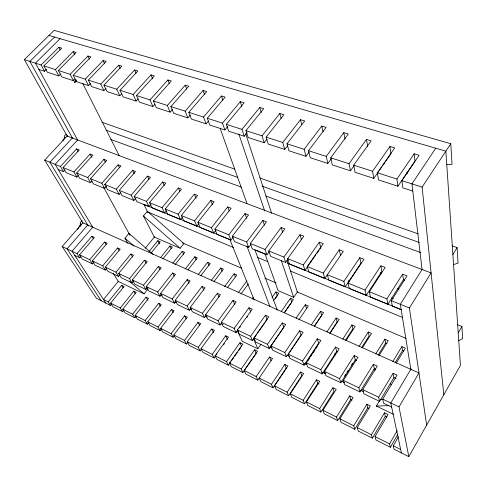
<?xml version="1.0" encoding="UTF-8"?>
<svg xmlns="http://www.w3.org/2000/svg" width="487" height="487" viewBox="0 0 487 487"><rect width="100%" height="100%" fill="white"/><g stroke="black" fill="none" stroke-linecap="round" stroke-linejoin="round"><path stroke-width="0.73" d="M77.67 229.395L80.556 224.063L81.372 224.428L80.294 226.431M62.872 140.694L64.71 137.364L65.575 137.693M398.439 436.772L393.252 445.739L394.02 449.142L408.824 456.648L460.428 365.408L445.849 151.177L48.98 35.423M458.218 332.913L461.919 326.515L457.683 324.805M366.857 404.228L367.788 407.796L354.779 429.26L353.745 425.802L366.857 404.228L370.351 405.921L357.245 427.568L358.262 431.025L372.354 438.166L371.429 434.727L384.487 412.775L388.06 414.51L375.02 436.541L375.921 439.968L390.367 447.291L389.57 443.882L397.203 430.739M390.367 447.291L397.562 434.873M408.824 456.648L399.005 406.907L418.966 372.951L82.833 222.79M410.2 369.523L410.961 368.245M410.809 369.31L390.787 402.999L401.379 452.873M372.354 438.166L385.296 416.324L384.487 412.775M391.664 407.12L383.616 403.266L382.679 399.133L397.1 375.124L393.088 373.298L378.655 397.222L379.623 401.355L363.85 393.806L362.766 389.655L377.273 366.102L373.371 364.331L358.852 387.792L359.966 391.944L344.619 384.602L343.396 380.432L357.975 357.324L354.177 355.595L339.585 378.618L340.839 382.788L355.297 359.893L354.177 355.595M393.898 414.534L376.311 406.042L379.391 400.923M379.623 401.355L393.928 377.565L393.088 373.298M396.174 363.253L405.342 348.12L401.885 346.616L392.808 361.543M395.103 362.736L402.542 350.463L401.885 346.616M73.415 79.819L74.803 82.516L76.362 79.953M452.886 254.524L457.11 247.609L452.088 245.838M359.966 391.944L374.351 368.61L373.371 364.331M337.637 420.573L350.701 399.474L349.66 395.888L336.487 417.097L337.637 420.573L324.214 413.773L322.978 410.279L336.194 389.363L332.871 387.749L319.642 408.593L320.896 412.093L334.015 391.347L332.871 387.749M378.143 355.157L385.625 343.079L384.858 339.226L388.23 340.693L379.117 355.425M354.779 429.26L341.028 422.29L339.902 418.82L353.069 397.538L349.66 395.888M426.649 425.133L409.409 307.997L431.092 272.903L67.157 136.031M375.733 353.915L384.858 339.226M422.071 269.506L400.314 304.308L410.931 370.041M343.852 281.413L327.343 274.723L328.804 280.128L345.186 286.825L343.852 281.413L359.753 257.696L363.923 259.303L348.041 283.111L349.343 288.523L366.218 295.426L365.049 290.008L380.858 265.811L385.156 267.46L369.365 291.762L370.497 297.173L387.883 304.284L403.437 279.715L402.603 274.163L407.029 275.867L391.347 300.674L392.297 306.092L401.191 309.726M361.579 347.748L369.091 335.866L368.221 332.012L371.52 333.443L362.358 347.937M344.583 376.086L345.776 374.186M346.975 372.293L348.175 370.4M351.364 365.347L352.558 363.454M387.883 304.284L386.897 298.866L402.603 274.163M359.059 346.458L368.221 332.012M304.558 403.808L317.719 383.409L316.471 379.793L303.206 400.296L304.558 403.808L291.762 397.325L290.331 393.8L303.632 373.572L300.455 372.031L287.153 392.199L288.596 395.724L301.8 375.654L300.455 372.031M324.123 373.474L324.945 372.202M345.545 340.261L352.929 328.81L351.961 324.957L355.187 326.351L345.989 340.62M320.896 412.093L307.796 405.452L306.463 401.939L319.722 381.37L316.471 379.793M342.763 339.177L351.961 324.957M317.293 338.818L318.662 343.128L304.089 365.201L302.579 361.001L317.293 338.818L320.89 340.456L306.195 362.724L307.674 366.918L322.217 373.876L336.742 351.401L335.488 347.097L339.189 348.777L324.549 371.459L325.9 375.641L340.839 382.788M322.217 373.876L320.836 369.694L335.488 347.097M366.218 295.426L381.869 271.35L380.858 265.811M329.717 333.193L337.132 321.919L336.073 318.06L339.22 319.423L330.095 333.303M443.84 394.738L422.119 187.124L450.785 143.702L54.148 30.352L24.35 59.615L67.395 136.457M305.69 364.099L306.938 362.212M307.766 360.952L309.842 357.805M310.669 356.551L311.917 354.664M313.165 352.777L314.407 350.89M316.069 348.369L317.311 346.482M326.941 331.897L336.073 318.06M435.755 148.231L411.941 183.855L422.113 269.895M345.186 286.825L360.928 263.23L359.753 257.696M273.006 387.822L286.24 368.075L284.81 364.44L271.472 384.286L273.006 387.822L260.795 381.631L259.187 378.082L271.472 384.286M314.243 326.278L321.682 315.174L320.531 311.315L311.37 324.939M288.596 395.724L276.099 389.387L274.577 385.85L287.908 365.944L284.81 364.44M314.456 326.314L323.612 312.648L320.531 311.315M286.423 356.746L301.045 335.068L299.56 330.752L284.804 352.539L286.423 356.746L272.623 350.141L270.912 345.922L285.699 324.445L282.277 322.887L267.485 344.291L269.214 348.509L283.878 327.209L282.277 322.887M304.089 365.201L289.923 358.42L288.322 354.213L303.066 332.347L299.56 330.752M266.949 139.227L264.173 142.734L262.049 135.812L279.818 113.508L283.903 114.731L266.146 137.121L268.234 144.055L284.737 149.424L282.77 142.454L300.485 119.699L304.692 120.959L286.995 143.805L288.925 150.787L305.946 156.321L304.156 149.308L321.791 126.084L326.138 127.387L308.514 150.702L310.274 157.727L327.842 163.443L326.223 156.382L343.785 132.677L348.266 134.016L330.728 157.825L332.304 164.898L350.445 170.797L349.021 163.687L366.48 139.477L371.112 140.865L353.672 165.178L355.053 172.295L373.797 178.394L372.579 171.241L389.929 146.502L394.707 147.938L377.388 172.782L378.557 179.94L397.934 186.241L414.967 161.081L414.157 153.764L419.1 155.243L401.909 180.64L402.859 187.842L412.793 191.074M397.934 186.241L396.935 179.046L414.157 153.764M257.775 380.103L272.55 358.499L269.518 357.026L256.15 376.554L257.775 380.103L245.832 374.053L244.145 370.491L257.532 351.212L254.573 349.776L241.181 368.994L242.885 372.561L256.168 353.428L254.573 349.776M298.854 319.892L308.344 306.025L305.331 304.722L296.145 318.133M324.768 278.473L343.305 251.377L339.25 249.819L323.277 273.073L324.768 278.473L308.855 271.965L307.242 266.572L323.277 243.683L319.338 242.167L303.298 264.971L304.935 270.364L315.667 255.036M237.272 330.344L242.234 341.284L257.854 348.832L261.014 344.291M264.849 253.477L278.114 290.611L293.661 297.332L297.362 292.005L286.977 260.198M284.323 312.636L293.411 299.548L290.465 298.269L281.37 311.315M284.481 312.648L291.786 302.129L290.465 298.269M373.797 178.394L378.515 171.619M379.373 170.389L381.516 167.315M382.374 166.079L384.949 162.39M385.807 161.154L390.958 153.77L389.929 146.502M316.526 253.806L319.101 250.129M319.959 248.9L320.817 247.676L319.338 242.167M269.214 348.509L255.754 342.069L253.94 337.844L268.763 316.745L265.427 315.223L250.598 336.255L252.436 340.48L256.759 334.319M257.623 333.09L264.538 323.24M265.403 322.01L267.132 319.545L265.427 315.223M242.885 372.561L231.209 366.644L229.444 363.077L242.849 344.096L239.951 342.69L226.54 361.61L228.324 365.183L230.473 362.145M273.597 300.576L278.801 293.204L275.922 291.957L272.014 297.466M231.331 360.928L233.906 357.281M234.764 356.064L237.339 352.424M238.624 350.597L240.773 347.56M275.161 298.866L277.316 295.816L275.922 291.957M221.908 322.558L220.118 325.012L218.091 320.781L232.969 300.461L236.146 301.903L221.268 322.291L223.277 326.521L236.073 332.645L237.808 330.229M239.537 327.806L240.408 326.594M246.903 317.518L247.767 316.313M228.324 365.183L216.91 359.4L215.065 355.82L228.494 337.132L225.658 335.756L212.229 354.39L214.085 357.969L215.376 356.174M216.234 354.974L217.099 353.781M223.539 344.802L224.397 343.603M350.445 170.797L353.988 165.854M304.935 270.364L289.467 264.039L287.72 258.652L303.809 236.201L299.98 234.728L283.878 257.099L285.656 262.481L287.872 259.388M252.436 340.48L239.318 334.198L237.4 329.973L252.254 309.233L248.997 307.747L234.144 328.421L236.073 332.645M252.12 299.048L253.423 297.24M214.085 357.969L202.921 352.308L201.009 348.729L214.444 330.32L211.675 328.975L198.233 347.328L200.163 350.908L201.496 349.082M240.931 294.045L248.333 283.909M285.656 262.481L270.626 256.332L268.745 250.957L284.877 228.927L281.157 227.496L265.013 249.447L266.919 254.817L269.141 251.785M238.6 292.212L246.872 280.92M327.842 163.443L331.404 158.604M174.529 335.47L173.195 337.248L171.138 333.65L184.591 315.844L187.245 317.128L173.792 334.989L175.837 338.587L186.539 344.005L187.872 342.209M186.539 344.005L184.543 340.413L197.99 322.339L200.705 323.654L187.258 341.783L189.236 345.374L200.163 350.908M224.617 286.551L234.095 273.804L236.804 274.978L227.326 287.762M220.118 325.012L207.632 319.034L205.538 314.803L220.428 294.751L217.33 293.344L202.434 313.324L204.546 317.561L206.336 315.144M266.919 254.817L252.296 248.839L250.294 243.476L266.468 221.853L262.846 220.465L246.666 242.009L248.693 247.366L250.921 244.389M213.884 281.754L223.375 269.153L220.721 268.002L211.23 280.567M204.546 317.561L192.365 311.723L190.18 307.492L205.082 287.774L202.062 286.399L187.154 306.049L189.352 310.286L191.141 307.912M305.946 156.321L309.081 152.175M173.195 337.248L162.731 331.945L160.625 328.348L174.078 310.749L171.479 309.482L158.025 327.033L160.144 330.63L161.52 328.822M200.729 275.873L210.226 263.449L207.632 262.323L198.13 274.711M248.693 247.366L234.466 241.546L232.348 236.201L248.559 214.968L245.034 213.616L228.817 234.771L230.96 240.115L233.255 237.108M161.416 294.471L160.028 296.248L157.678 292.017L172.593 272.994L175.478 274.303L160.564 293.393L162.902 297.624L174.516 303.182L175.904 301.38M189.352 310.286L177.457 304.588L175.198 300.357L190.107 280.956L187.154 279.617L172.24 298.951L174.516 303.182M160.144 330.63L149.899 325.438L147.731 321.84L161.185 304.497L158.64 303.261L145.187 320.556L147.36 324.153L148.742 322.376M187.848 270.115L197.345 257.86L194.8 256.752L185.297 268.976M284.737 149.424L287.5 145.844M198.739 223.862L196.9 226.187L194.544 220.873L210.798 200.461L214.14 201.746L197.886 222.23L200.224 227.545L213.702 233.054L215.997 230.101M230.96 240.115L217.117 234.454L214.883 229.121L231.118 208.272L227.685 206.951L211.449 227.727L213.702 233.054M147.36 324.153L137.328 319.07L135.112 315.473L148.559 298.373L146.063 297.161L132.622 314.212L134.85 317.816L136.226 316.057M174.87 264.916L184.725 252.382L182.229 251.298L172.842 263.205M113.221 273.14L118.25 281.401L144.085 293.88L148.054 288.864L146.897 287.872M180.172 248.279L183.916 243.549L147.342 211.291L143.446 215.966L154.318 237.102L180.172 248.279L143.446 215.966M160.028 296.248L148.669 290.812L146.264 286.581L161.179 267.801L158.36 266.517L143.446 285.242L145.869 289.473L147.251 287.726M134.85 317.816L125.019 312.837L122.748 309.233L136.19 292.377L133.748 291.189L120.307 308.003L122.59 311.601L123.966 309.872M162.968 258.792L172.355 247.012L169.908 245.953L160.521 257.696M119.954 274.631L118.524 276.385L115.979 272.16L130.869 254.013L133.566 255.237L118.67 273.444L121.202 277.663L132.038 282.856L133.468 281.078M196.9 226.187L183.769 220.818L181.341 215.522L197.6 195.39L194.343 194.143L178.084 214.201L180.531 219.491L182.424 217.141M122.59 311.601L112.96 306.725L110.64 303.121L124.075 286.496L121.677 285.339L108.248 301.916L110.579 305.519L111.529 304.338M151.311 252.79L160.223 241.747L157.831 240.712L148.912 251.718M145.869 289.473L134.777 284.165L132.306 279.94L147.214 261.446L144.456 260.192L129.554 278.625L132.038 282.856M264.173 142.734L248.169 137.529L245.929 130.644L263.729 108.686L259.772 107.499L241.96 129.372L244.224 136.25L247.086 132.714M118.371 281.243L103.494 299.517L108.248 301.916M145.169 248.34L154.72 236.609M150.94 204.345L149.04 206.616L146.417 201.356L162.682 181.974L165.781 183.161L149.509 202.61L152.121 207.87L164.588 212.971L166.481 210.658M180.531 219.491L167.741 214.262L165.221 208.984L181.487 189.2L178.315 187.982L162.043 207.693L164.588 212.971M208.473 121.007L206.08 123.844L203.548 117.057L221.421 96.006L225.152 97.126L207.285 118.256L209.794 125.049L224.872 129.95L227.733 126.486M118.524 276.385L107.931 271.314L105.332 267.095L120.216 249.167L117.586 247.968L102.702 265.847L105.314 270.06L106.738 268.337M244.224 136.25L228.695 131.198L226.321 124.355L244.157 102.818L240.31 101.667L222.468 123.12L224.872 129.95M127.838 243.372L124.934 238.186L128.945 233.37L153.247 254.549M105.314 270.06L94.953 265.105L92.299 260.892L107.17 243.232L104.595 242.057L89.73 259.668L92.39 263.875L93.821 262.176M149.04 206.616L136.877 201.642L134.193 196.401L150.453 177.274L147.433 176.111L131.173 195.177L133.882 200.413L135.83 198.112M74.779 255.444L79.752 257.83L80.739 256.673M79.752 257.83L77.037 253.624L91.885 236.274L94.405 237.425L79.551 254.823L82.26 259.029L92.39 263.875M106.635 186.247L104.687 188.475L101.832 183.282L118.067 164.831L120.94 165.933L104.705 184.445L107.542 189.644L119.102 194.368L120.563 192.669M92.719 227.21L72.039 251.243L105.843 303.115M172.562 109.332L170.103 112.138L167.339 105.454L185.23 85.158L188.761 86.217L170.864 106.58L173.609 113.276L187.83 117.903L190.289 115.048M87.751 224.988L67.084 248.887L101.144 300.735M133.882 200.413L122.03 195.567L119.26 190.35L135.514 171.534L132.574 170.401L116.32 189.157L119.102 194.368M206.08 123.844L191.44 119.078L188.81 112.333L206.695 91.593L203.067 90.503L185.182 111.17L187.83 117.903M110.579 305.519L96.487 298.373L62.178 246.55L82.839 222.766M67.675 135.459L44.682 160.107L60.431 166.493L76.599 148.894L79.271 149.923L63.097 167.577L73.902 171.954L90.095 154.081L92.828 155.134L76.636 173.062L79.6 178.218L90.612 182.722L92.122 181.024M104.687 188.475L93.401 183.861L90.497 178.686L106.714 160.467L103.914 159.389L87.697 177.548L76.636 173.062M24.35 59.615L41.085 64.978L58.817 47.276L61.666 48.134L43.921 65.891L55.427 69.58L73.202 51.585L76.118 52.462L58.343 70.512L70.152 74.298L87.952 56.011L90.953 56.906L73.141 75.254L85.262 79.144L103.098 60.546L106.172 61.472L88.336 80.13L100.791 84.117L118.645 65.209L121.805 66.153L103.944 85.128L116.74 89.231L134.613 69.994L137.858 70.962L119.979 90.272L133.14 94.49L151.031 74.913L154.367 75.911L136.476 95.555L139.422 102.16L152.869 106.531L154.89 104.261M170.103 112.138L156.278 107.639L153.429 100.992L171.327 80.994L167.893 79.965L150.002 99.896L152.869 106.531M63.097 167.577L66.129 172.708L76.879 177.104L78.383 175.436M119.979 90.272L123.022 96.828L136.11 101.083L138.131 98.855M58.19 169.464L63.468 171.619L64.972 169.975M77.64 139.976L55.134 164.344L92.889 227.49M103.944 85.128L107.067 91.635L119.796 95.775L121.817 93.583M72.374 137.991L49.881 162.214L88.33 225.938M88.336 80.13L91.544 86.589L103.932 90.619L106.008 88.397M73.141 75.254L76.422 81.67L88.488 85.59L90.564 83.411M74.803 82.516L76.27 80.988M58.343 70.512L61.697 76.879L73.446 80.702L75.004 79.089M43.921 65.891L47.342 72.21L58.793 75.935L60.863 73.823M38.905 69.464L44.518 71.291L46.642 69.154M60.126 38.674L35.448 63.176L77.817 140.293M54.526 37.042L29.871 61.386L72.581 138.369M458.748 340.699L462.65 338.55L461.919 326.515M453.567 264.587L458.054 263.12L457.11 247.609M380.164 399.638L383.166 399.51M446.768 164.655L452.046 164.436L450.785 143.702M376.311 406.042L389.034 405.641M136.476 95.555L150.002 99.896M153.429 100.992L167.339 105.454M170.864 106.58L185.182 111.17M188.81 112.333L203.548 117.057M207.285 118.256L222.468 123.12M226.321 124.355L241.96 129.372M245.929 130.644L262.049 135.812M266.146 137.121L282.77 142.454M286.995 143.805L304.156 149.308M308.514 150.702L326.223 156.382M330.728 157.825L349.021 163.687M353.672 165.178L372.579 171.241M377.388 172.782L396.935 179.046M401.909 180.64L422.119 187.124M101.935 122.237L234.679 169.092M259.79 177.956L418.363 233.93M106.05 130.175L237.632 177.353M261.945 186.071L419.27 242.477M110.805 139.471L241.485 187.172M265.762 196.03L420.719 252.595M403.437 279.715L404.691 280.202M348.327 280.664L349.733 281.23M391.359 298.038L393.478 298.89M90.497 178.686L101.832 183.282M104.705 184.445L116.32 189.157M119.26 190.35L131.173 195.177M134.193 196.401L146.417 201.356M149.509 202.61L162.043 207.693M165.221 208.984L178.084 214.201M181.341 215.522L194.544 220.873M197.886 222.23L211.449 227.727M214.883 229.121L228.817 234.771M232.348 236.201L246.666 242.009M250.294 243.476L265.013 249.447M268.745 250.957L283.878 257.099M287.72 258.652L303.298 264.971M307.242 266.572L323.277 273.073M348.041 283.111L365.049 290.008M369.365 291.762L386.897 298.866M391.347 300.674L409.409 307.997M143.994 204.437L230.454 239.793M255.766 250.135L265.604 254.159M287.397 263.071L401.276 309.629M147.184 211.766L233.492 247.481M257.355 257.355L267.88 261.714M290.337 271.003L402.609 317.469M182.522 242.952L241.875 268.307M264.928 278.15L276.099 282.923M297.052 291.877L406.018 338.416M385.625 343.079L386.964 343.664M402.542 350.463L403.918 351.06M336.742 351.401L337.966 351.961M355.297 359.893L356.551 360.465M374.351 368.61L375.641 369.201M393.928 377.565L395.919 378.478M62.178 246.55L77.037 253.624M79.551 254.823L89.73 259.668M92.299 260.892L102.702 265.847M105.332 267.095L115.979 272.16M118.67 273.444L129.554 278.625M132.306 279.94L143.446 285.242M146.264 286.581L157.678 292.017M160.564 293.393L172.24 298.951M175.198 300.357L187.154 306.049M190.18 307.492L202.434 313.324M205.538 314.803L218.091 320.781M221.268 322.291L234.144 328.421M237.4 329.973L250.598 336.255M253.94 337.844L267.485 344.291M270.912 345.922L284.804 352.539M288.322 354.213L302.579 361.001M306.195 362.724L320.836 369.694M324.549 371.459L339.585 378.618M343.396 380.432L358.852 387.792M362.766 389.655L378.655 397.222M382.679 399.133L399.005 406.907M160.576 294.842L162.013 295.524M175.052 301.751L176.775 302.573M190.149 308.953L191.525 309.61M205.246 316.16L207.371 317.171M221.031 323.697L223.089 324.677M236.816 331.227L238.496 332.031M269.755 346.951L272.117 348.077M286.916 355.139L289.655 356.447M304.369 363.466L306.816 364.635M322.601 372.165L325.346 373.48M341.125 381.011L344.753 382.739M360.343 390.184L363.777 391.822M317.719 383.409L319.009 384.036M350.701 399.474L352.052 400.131M367.788 407.796L368.945 408.362M385.296 416.324L387.074 417.189M110.64 303.121L120.307 308.003M122.748 309.233L132.622 314.212M135.112 315.473L145.187 320.556M147.731 321.84L158.025 327.033M160.625 328.348L171.138 333.65M173.792 334.989L184.543 340.413M187.258 341.783L198.233 347.328M201.009 348.729L212.229 354.39M215.065 355.82L226.54 361.61M229.444 363.077L241.181 368.994M244.145 370.491L256.15 376.554M274.577 385.85L287.153 392.199M290.331 393.8L303.206 400.296M306.463 401.939L319.642 408.593M322.978 410.279L336.487 417.097M339.902 418.82L353.745 425.802M357.245 427.568L371.429 434.727M375.02 436.541L389.57 443.882M393.252 445.739L400.661 449.483M129.256 281.151L144.085 293.88M124.934 238.186L134.016 246.081M373.961 369.189L375.087 370.193M390.251 383.756L391.378 384.76M380.517 272.373L381.631 273.408M397.794 288.353L398.908 289.388M406.316 172.739L407.412 173.786M91.885 236.274L93.364 238.715M121.677 285.339L123.162 287.78M44.682 160.107L83.027 223.113M104.595 242.057L106.044 244.498M133.748 291.189L135.197 293.631M60.431 166.493L63.468 171.619M73.902 171.954L76.879 177.104M117.586 247.968L119.005 250.415M146.063 297.161L147.835 300.217M87.697 177.548L90.612 182.722M130.869 254.013L132.598 257.075M158.64 303.261L160.363 306.317M76.599 148.894L78.042 151.487M103.743 187.495L130.005 235.3M144.456 260.192L146.143 263.266M171.479 309.482L173.153 312.538M90.095 154.081L91.86 157.338M41.085 64.978L44.518 71.291M158.36 266.517L159.992 269.591M184.591 315.844L186.211 318.9M55.427 69.58L58.793 75.935M103.914 159.389L105.295 162.007M172.593 272.994L174.176 276.068M197.99 322.339L199.56 325.395M70.152 74.298L73.446 80.702M118.067 164.831L119.418 167.461M58.817 47.276L60.12 49.82M157.831 240.712L159.456 243.89M82.699 83.35L119.297 155.785M143.921 204.522L148.024 212.649M85.262 79.144L88.488 85.59M187.154 279.617L188.993 283.312M211.675 328.975L213.495 332.639M132.574 170.401L134.211 173.707M73.202 51.585L74.797 54.794M169.908 245.953L171.18 248.504M100.791 84.117L103.932 90.619M87.952 56.011L89.511 59.237M182.229 251.298L183.776 254.494M147.433 176.111L149.028 179.429M202.062 286.399L203.828 290.1M225.658 335.756L227.405 339.415M116.74 89.231L119.796 95.775M103.098 60.546L104.62 63.803M194.8 256.752L196.298 259.955M162.682 181.974L164.229 185.303M217.33 293.344L219.028 297.046M239.951 342.69L241.631 346.342M118.645 65.209L120.125 68.484M207.632 262.323L209.075 265.525M133.14 94.49L136.11 101.083M178.315 187.982L179.806 191.324M232.969 300.461L234.862 304.783M134.613 69.994L136.05 73.294M220.721 268.002L222.115 271.21M253.368 338.422L257.854 348.832M194.343 194.143L196.066 198.172M151.031 74.913L152.699 78.906M234.095 273.804L235.44 277.018M248.997 307.747L250.799 312.076M269.518 357.026L271.034 360.666M210.798 200.461L212.448 204.51M229.846 239.488L254.22 300.053M167.893 79.965L169.233 83.32M227.685 206.951L229.261 211.017M246.866 245.99L269.828 306.341M185.23 85.158L186.777 89.218M254.908 249.794L277.237 310.079M245.034 213.616L246.769 218.371M203.067 90.503L204.546 94.594M220.197 128.501L246.988 203.487M262.846 220.465L264.484 225.238M221.421 96.006L222.827 100.121M238.831 133.937L264.672 210.956M281.34 260.624L293.661 297.332M245.661 133.694L271.63 213.209M281.157 227.496L282.685 232.287M240.31 101.667L241.862 106.507M305.331 304.722L306.573 308.581M259.772 107.499L261.221 112.369M299.98 234.728L301.392 239.537M334.879 353.16L335.433 355.035M279.818 113.508L281.169 118.414M300.485 119.699L301.721 124.642M339.25 249.819L340.583 255.34M321.791 126.084L323.076 131.776M343.785 132.677L345.064 139.124M366.48 139.477L367.715 146.697M65.642 137.638A2.508 1.577 -27.2 0 1 64.436 136.123A2.508 1.577 -27.2 0 1 66.616 134.187M81.439 224.379A2.344 1.619 -29.7 0 1 80.282 222.778A2.344 1.619 -29.7 0 1 82.291 220.879"/></g></svg>
